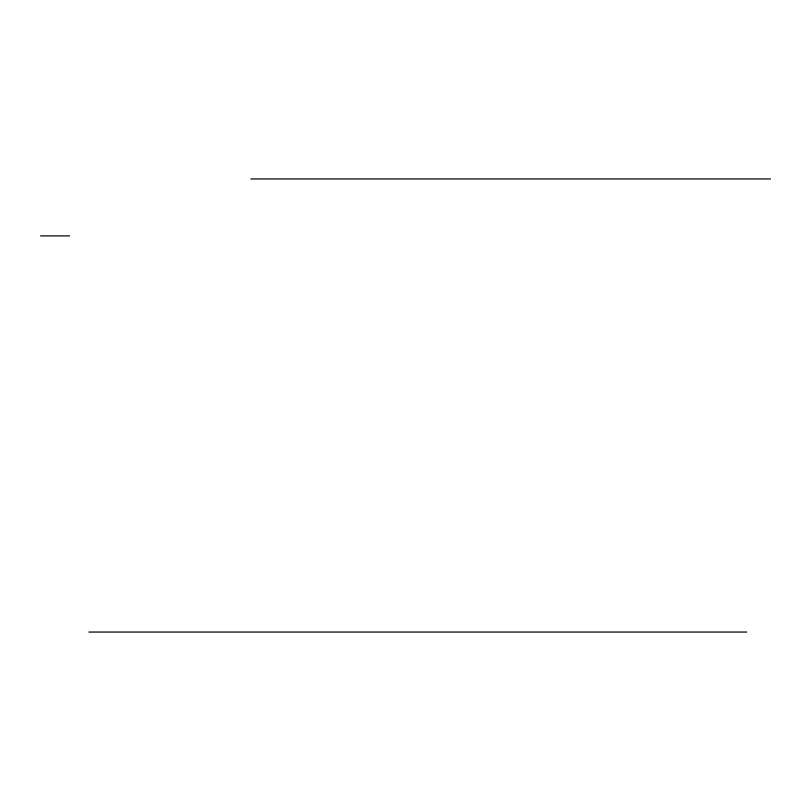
<?xml version="1.0" encoding="UTF-8"?>
<svg xmlns="http://www.w3.org/2000/svg" width="811" height="811" viewBox="0 0 811 811"><rect width="100%" height="100%" fill="white"/><g stroke="black" fill="none" stroke-linecap="round" stroke-linejoin="round"><path stroke-width="1.22" d="M250.852 178.947L770.45 178.947M40.55 235.9L69.624 235.9M88.916 632.053L746.759 632.053"/></g></svg>
